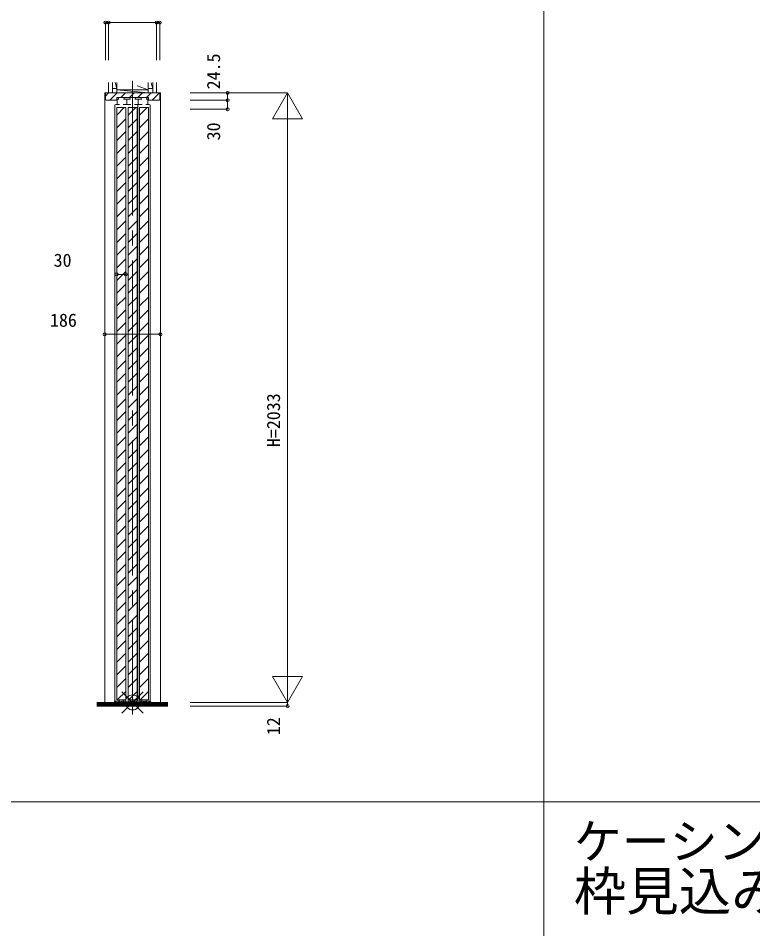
# Model space of a CAD drawing. Units: millimetres, scale not verified. Extents: x -14340 to 14341, y -10000 to 10000.
# Drawn here: x -4694 to -2243, y -7175 to -4139 of the extents above; entities that cross this region are included whole.
import ezdxf
from ezdxf.enums import TextEntityAlignment as Align

# ---------------------------------------------------------------- set-up
doc = ezdxf.new("R2010")
doc.units = ezdxf.units.MM
doc.header["$LTSCALE"] = 50
doc.linetypes.add('CHAIN2', pattern=[12, 9, -1, 1, -1])
for name, color, linetype, lineweight in [('0-0_0', 7, 'Continuous', 9), ('0-2_YKK_ZWAK', 7, 'Continuous', 9), ('0-3_YKK_11', 4, 'Continuous', 18), ('0-5_YKK_13', 1, 'Continuous', 18), ('0-6_YKK_D', 2, 'Continuous', 18)]:
    doc.layers.add(name, color=color, linetype=linetype, lineweight=lineweight)
doc.layers.add('0-1_USER1', color=7, linetype='Continuous')
doc.styles.add('ＭＳ ゴシック', font='')
doc.styles.get('ＭＳ ゴシック').set_extended_font_data('MS Gothic')

msp = doc.modelspace()

# ---------------------------------------------------------------- linework, layer by layer
at = {"layer": '0-0_0'}
for p, q in [((-2940.01, -10000), (-2940.01, 9500)), ((-14340.01, -6752.5), (14159.99, -6752.5))]:
    msp.add_line(p, q, dxfattribs=at)
at = {"layer": '0-2_YKK_ZWAK'}
for p, q in [((-4392.2, -4387.5), (-4392.2, -4353.13)), ((-4379.7, -4353.13), (-4379.7, -4387.5)), ((-4364.7, -4372.5), (-4379.7, -4372.5)), ((-4369.89, -4353.14), (-4364.7, -4372.5)), ((-4364.7, -4353.32), (-4364.7, -4387.5)), ((-4259.7, -4377.5), (-4297.3, -4363.88)), ((-4259.7, -4353.32), (-4259.7, -4387.5)), ((-4244.7, -4372.5), (-4259.7, -4372.5)), ((-4249.71, -4353.8), (-4244.7, -4372.5)), ((-4244.7, -4387.5), (-4244.7, -4353.13)), ((-4232.2, -4353.13), (-4232.2, -4387.5)), ((-4431.43, -6423.5), (-4342.2, -6423.5)), ((-4431.43, -6426.5), (-4342.2, -6426.5)), ((-4431.43, -6429.5), (-4342.2, -6429.5)), ((-4195.02, -6432.5), (-4431.43, -6432.5)), ((-4195.02, -6423.5), (-4342.2, -6423.5)), ((-4195.02, -6426.5), (-4342.2, -6426.5)), ((-4195.02, -6429.5), (-4342.2, -6429.5))]:
    msp.add_line(p, q, dxfattribs=at)
at = {"layer": '0-2_YKK_ZWAK', "linetype": 'CHAIN2'}
msp.add_line((-4312.2, -4346.93), (-4312.2, -6460.45), dxfattribs=at)
at = {"layer": '0-2_YKK_ZWAK'}
for points in [[(-4259.7, -4377.5), (-4364.7, -4377.5), (-4259.7, -4387.5)], [(-4195.02, -6420.5), (-4342.2, -6420.5), (-4431.43, -6420.5)]]:
    msp.add_lwpolyline(points, dxfattribs=at)
at = {"layer": '0-3_YKK_11'}
for p, q in [((-4402.7, -4398.04), (-4392.16, -4387.5)), ((-4392.2, -4387.5), (-4312.2, -4387.5)), ((-4387.87, -4411.5), (-4363.87, -4387.5)), ((-4359.6, -4403.1), (-4340.8, -4403.1)), ((-4359.6, -4408.2), (-4359.6, -4403.1)), ((-4351.19, -4403.1), (-4335.59, -4387.5)), ((-4340.8, -4403.1), (-4340.8, -4408.2)), ((-4322.9, -4403.1), (-4307.3, -4387.5)), ((-4321.6, -4403.1), (-4321.6, -4408.2)), ((-4320.7, -4403.1), (-4303.7, -4403.1)), ((-4312.2, -4387.5), (-4232.2, -4387.5)), ((-4302.8, -4403.1), (-4302.8, -4408.2)), ((-4294.62, -4403.1), (-4279.02, -4387.5)), ((-4283.6, -4403.1), (-4283.6, -4408.2)), ((-4266.34, -4403.1), (-4250.74, -4387.5)), ((-4246.45, -4411.5), (-4222.45, -4387.5)), ((-4373, -4411.7), (-4363.3, -4411.7)), ((-4371.2, -4426.88), (-4371.2, -6418.77)), ((-4356.4, -4426.7), (-4369, -4426.7)), ((-4344, -4426.7), (-4318.4, -4426.7)), ((-4342.8, -4408.2), (-4319.6, -4408.2)), ((-4331.2, -4408.2), (-4331.2, -4426.7)), ((-4306, -4426.7), (-4280.4, -4426.7)), ((-4304.8, -4408.2), (-4281.6, -4408.2)), ((-4295.2, -4426.88), (-4295.2, -6417.5)), ((-4293.2, -4408.2), (-4293.2, -4426.7)), ((-4268, -4426.7), (-4255.4, -4426.7)), ((-4251.4, -4411.7), (-4261.1, -4411.7)), ((-4259.6, -4411), (-4259.1, -4411.5)), ((-4253.2, -4426.88), (-4253.2, -6418.77)), ((-4365.2, -4436.5), (-4335.2, -4436.5)), ((-4365.2, -6411.5), (-4365.2, -4436.5)), ((-4365.2, -4461.91), (-4339.78, -4436.5)), ((-4335.2, -6411.5), (-4335.2, -4436.5)), ((-4335.2, -6411.5), (-4335.2, -4436.5)), ((-4327.2, -4436.5), (-4297.2, -4436.5)), ((-4327.2, -6411.5), (-4327.2, -4436.5)), ((-4327.2, -4461.91), (-4301.78, -4436.5)), ((-4297.2, -6411.5), (-4297.2, -4436.5)), ((-4297.2, -6411.5), (-4297.2, -4436.5)), ((-4289.2, -4436.5), (-4259.2, -4436.5)), ((-4289.2, -6411.5), (-4289.2, -4436.5)), ((-4289.2, -4461.91), (-4263.78, -4436.5)), ((-4259.2, -6411.5), (-4259.2, -4436.5)), ((-4365.2, -4504.34), (-4335.2, -4474.34)), ((-4327.2, -4504.34), (-4297.2, -4474.34)), ((-4289.2, -4504.34), (-4259.2, -4474.34)), ((-4365.2, -4546.77), (-4335.2, -4516.77)), ((-4327.2, -4546.77), (-4297.2, -4516.77)), ((-4289.2, -4546.77), (-4259.2, -4516.77)), ((-4365.2, -4589.19), (-4335.2, -4559.19)), ((-4327.2, -4589.19), (-4297.2, -4559.19)), ((-4289.2, -4589.19), (-4259.2, -4559.19)), ((-4365.2, -4631.62), (-4335.2, -4601.62)), ((-4327.2, -4631.62), (-4297.2, -4601.62)), ((-4289.2, -4631.62), (-4259.2, -4601.62)), ((-4365.2, -4674.05), (-4335.2, -4644.05)), ((-4327.2, -4674.05), (-4297.2, -4644.05)), ((-4289.2, -4674.05), (-4259.2, -4644.05)), ((-4365.2, -4716.47), (-4335.2, -4686.47)), ((-4327.2, -4716.47), (-4297.2, -4686.47)), ((-4289.2, -4716.47), (-4259.2, -4686.47)), ((-4365.2, -4758.9), (-4335.2, -4728.9)), ((-4327.2, -4758.9), (-4297.2, -4728.9)), ((-4289.2, -4758.9), (-4259.2, -4728.9)), ((-4365.2, -4801.33), (-4335.2, -4771.33)), ((-4327.2, -4801.33), (-4297.2, -4771.33)), ((-4289.2, -4801.33), (-4259.2, -4771.33)), ((-4365.2, -4843.75), (-4335.2, -4813.75)), ((-4327.2, -4843.75), (-4297.2, -4813.75)), ((-4289.2, -4843.75), (-4259.2, -4813.75)), ((-4365.2, -4886.18), (-4335.2, -4856.18)), ((-4327.2, -4886.18), (-4297.2, -4856.18)), ((-4289.2, -4886.18), (-4259.2, -4856.18)), ((-4365.2, -4928.61), (-4335.2, -4898.61)), ((-4327.2, -4928.61), (-4297.2, -4898.61)), ((-4289.2, -4928.61), (-4259.2, -4898.61)), ((-4365.2, -4971.03), (-4335.2, -4941.03)), ((-4327.2, -4971.03), (-4297.2, -4941.03)), ((-4289.2, -4971.03), (-4259.2, -4941.03)), ((-4365.2, -5013.46), (-4335.2, -4983.46)), ((-4327.2, -5013.46), (-4297.2, -4983.46)), ((-4289.2, -5013.46), (-4259.2, -4983.46)), ((-4365.2, -5055.88), (-4335.2, -5025.88)), ((-4327.2, -5055.88), (-4297.2, -5025.88)), ((-4289.2, -5055.88), (-4259.2, -5025.88)), ((-4365.2, -5098.31), (-4335.2, -5068.31)), ((-4327.2, -5098.31), (-4297.2, -5068.31)), ((-4289.2, -5098.31), (-4259.2, -5068.31)), ((-4365.2, -5140.74), (-4335.2, -5110.74)), ((-4327.2, -5140.74), (-4297.2, -5110.74)), ((-4289.2, -5140.74), (-4259.2, -5110.74)), ((-4365.2, -5183.16), (-4335.2, -5153.16)), ((-4327.2, -5183.16), (-4297.2, -5153.16)), ((-4289.2, -5183.16), (-4259.2, -5153.16)), ((-4365.2, -5225.59), (-4335.2, -5195.59)), ((-4327.2, -5225.59), (-4297.2, -5195.59)), ((-4289.2, -5225.59), (-4259.2, -5195.59)), ((-4365.2, -5268.02), (-4335.2, -5238.02)), ((-4327.2, -5268.02), (-4297.2, -5238.02)), ((-4289.2, -5268.02), (-4259.2, -5238.02)), ((-4365.2, -5310.44), (-4335.2, -5280.44)), ((-4327.2, -5310.44), (-4297.2, -5280.44)), ((-4289.2, -5310.44), (-4259.2, -5280.44)), ((-4365.2, -5352.87), (-4335.2, -5322.87)), ((-4327.2, -5352.87), (-4297.2, -5322.87)), ((-4289.2, -5352.87), (-4259.2, -5322.87)), ((-4365.2, -5395.3), (-4335.2, -5365.3)), ((-4327.2, -5395.3), (-4297.2, -5365.3)), ((-4289.2, -5395.3), (-4259.2, -5365.3)), ((-4365.2, -5437.72), (-4335.2, -5407.72)), ((-4327.2, -5437.72), (-4297.2, -5407.72)), ((-4289.2, -5437.72), (-4259.2, -5407.72)), ((-4365.2, -5480.15), (-4335.2, -5450.15)), ((-4327.2, -5480.15), (-4297.2, -5450.15)), ((-4289.2, -5480.15), (-4259.2, -5450.15)), ((-4365.2, -5522.58), (-4335.2, -5492.58)), ((-4327.2, -5522.58), (-4297.2, -5492.58)), ((-4289.2, -5522.58), (-4259.2, -5492.58)), ((-4365.2, -5565), (-4335.2, -5535)), ((-4327.2, -5565), (-4297.2, -5535)), ((-4289.2, -5565), (-4259.2, -5535)), ((-4365.2, -5607.43), (-4335.2, -5577.43)), ((-4327.2, -5607.43), (-4297.2, -5577.43)), ((-4289.2, -5607.43), (-4259.2, -5577.43)), ((-4365.2, -5649.85), (-4335.2, -5619.85)), ((-4327.2, -5649.85), (-4297.2, -5619.85)), ((-4289.2, -5649.85), (-4259.2, -5619.85)), ((-4365.2, -5692.28), (-4335.2, -5662.28)), ((-4327.2, -5692.28), (-4297.2, -5662.28)), ((-4289.2, -5692.28), (-4259.2, -5662.28)), ((-4365.2, -5734.71), (-4335.2, -5704.71)), ((-4327.2, -5734.71), (-4297.2, -5704.71)), ((-4289.2, -5734.71), (-4259.2, -5704.71)), ((-4365.2, -5777.13), (-4335.2, -5747.13)), ((-4327.2, -5777.13), (-4297.2, -5747.13)), ((-4289.2, -5777.13), (-4259.2, -5747.13)), ((-4365.2, -5819.56), (-4335.2, -5789.56)), ((-4327.2, -5819.56), (-4297.2, -5789.56)), ((-4289.2, -5819.56), (-4259.2, -5789.56)), ((-4365.2, -5861.99), (-4335.2, -5831.99)), ((-4327.2, -5861.99), (-4297.2, -5831.99)), ((-4289.2, -5861.99), (-4259.2, -5831.99)), ((-4365.2, -5904.41), (-4335.2, -5874.41)), ((-4327.2, -5904.41), (-4297.2, -5874.41)), ((-4289.2, -5904.41), (-4259.2, -5874.41)), ((-4365.2, -5946.84), (-4335.2, -5916.84)), ((-4327.2, -5946.84), (-4297.2, -5916.84)), ((-4289.2, -5946.84), (-4259.2, -5916.84)), ((-4365.2, -5989.27), (-4335.2, -5959.27)), ((-4327.2, -5989.27), (-4297.2, -5959.27)), ((-4289.2, -5989.27), (-4259.2, -5959.27)), ((-4365.2, -6031.69), (-4335.2, -6001.69)), ((-4327.2, -6031.69), (-4297.2, -6001.69)), ((-4289.2, -6031.69), (-4259.2, -6001.69)), ((-4365.2, -6074.12), (-4335.2, -6044.12)), ((-4327.2, -6074.12), (-4297.2, -6044.12)), ((-4289.2, -6074.12), (-4259.2, -6044.12)), ((-4365.2, -6116.54), (-4335.2, -6086.54)), ((-4327.2, -6116.54), (-4297.2, -6086.54)), ((-4289.2, -6116.54), (-4259.2, -6086.54)), ((-4365.2, -6158.97), (-4335.2, -6128.97)), ((-4327.2, -6158.97), (-4297.2, -6128.97)), ((-4289.2, -6158.97), (-4259.2, -6128.97)), ((-4365.2, -6201.4), (-4335.2, -6171.4)), ((-4327.2, -6201.4), (-4297.2, -6171.4)), ((-4289.2, -6201.4), (-4259.2, -6171.4)), ((-4365.2, -6243.82), (-4335.2, -6213.82)), ((-4327.2, -6243.82), (-4297.2, -6213.82)), ((-4289.2, -6243.82), (-4259.2, -6213.82)), ((-4365.2, -6286.25), (-4335.2, -6256.25)), ((-4327.2, -6286.25), (-4297.2, -6256.25)), ((-4289.2, -6286.25), (-4259.2, -6256.25)), ((-4365.2, -6328.68), (-4335.2, -6298.68)), ((-4327.2, -6328.68), (-4297.2, -6298.68)), ((-4289.2, -6328.68), (-4259.2, -6298.68)), ((-4365.2, -6371.1), (-4335.2, -6341.1)), ((-4327.2, -6371.1), (-4297.2, -6341.1)), ((-4289.2, -6371.1), (-4259.2, -6341.1)), ((-4363.16, -6411.5), (-4335.2, -6383.53)), ((-4325.16, -6411.5), (-4297.2, -6383.53)), ((-4287.16, -6411.5), (-4259.2, -6383.53)), ((-4372.75, -6419.83), (-4372.75, -6420.4)), ((-4370.03, -6416.29), (-4372.16, -6418.41)), ((-4358.25, -6415.7), (-4368.62, -6415.7)), ((-4367.75, -6415.7), (-4367.75, -6419)), ((-4365.2, -6411.5), (-4335.2, -6411.5)), ((-4342.05, -6415.7), (-4320.45, -6415.7)), ((-4336.75, -6419), (-4336.75, -6415.7)), ((-4327.2, -6411.5), (-4297.2, -6411.5)), ((-4325.75, -6419), (-4325.75, -6415.7)), ((-4298.69, -6419), (-4298.69, -6415.7)), ((-4289.2, -6411.5), (-4259.2, -6411.5)), ((-4287.69, -6419), (-4287.69, -6415.7)), ((-4267.8, -6418.2), (-4266.2, -6418.2)), ((-4266.2, -6415.7), (-4255.83, -6415.7)), ((-4266.2, -6418.2), (-4266.2, -6415.7)), ((-4256.7, -6415.7), (-4256.7, -6419)), ((-4254.41, -6416.29), (-4252.29, -6418.41)), ((-4251.7, -6419.83), (-4251.7, -6420.4))]:
    msp.add_line(p, q, dxfattribs=at)
for points in [[(-4402.7, -4387.5), (-4405.2, -4387.5), (-4405.2, -6420.5)], [(-4246.7, -4387.5), (-4377.7, -4387.5), (-4402.7, -4387.5), (-4402.7, -4409.5)], [(-4400.7, -4411.5), (-4365.3, -4411.5), (-4364.8, -4411), (-4364.8, -4403.1), (-4320.8, -4403.1), (-4303.6, -4403.1), (-4259.6, -4403.1), (-4259.6, -4411), (-4259.1, -4411.5), (-4223.7, -4411.5)], [(-4283.6, -4403.1), (-4264.8, -4403.1), (-4264.8, -4408.2)], [(-4221.7, -4409.5), (-4221.7, -4387.5), (-4246.7, -4387.5)], [(-4221.7, -4387.5), (-4219.2, -4387.5), (-4219.2, -6420.5)], [(-4357.6, -4408.2), (-4363.3, -4408.2), (-4363.3, -4426.7)], [(-4266.8, -4408.2), (-4261.1, -4408.2), (-4261.1, -4426.7)], [(-4254.9, -6420.5), (-4369.55, -6420.5), (-4369.55, -6417.13), (-4368.2, -6416.64)], [(-4358.25, -6415.7), (-4358.25, -6418.2), (-4356.65, -6418.2)], [(-4358.15, -6415.5), (-4356.15, -6415.5), (-4356.15, -6419.3), (-4351.95, -6419.3), (-4351.95, -6417.7)], [(-4348.55, -6417.7), (-4348.55, -6419.3), (-4344.35, -6419.3), (-4344.35, -6415.5), (-4342.35, -6415.5)], [(-4341.97, -6418.9), (-4342.73, -6416.8), (-4342.6, -6416.44), (-4342.35, -6416), (-4342.05, -6415.7)], [(-4320.45, -6415.7), (-4320.15, -6416), (-4319.9, -6416.44), (-4319.77, -6416.8), (-4320.53, -6418.9)], [(-4320.15, -6415.5), (-4318.15, -6415.5), (-4318.15, -6419.3), (-4313.95, -6419.3), (-4313.95, -6417.7)], [(-4310.55, -6417.7), (-4310.55, -6419.3), (-4306.35, -6419.3), (-4306.35, -6415.5), (-4304.35, -6415.5)], [(-4303.91, -6418.9), (-4304.68, -6416.8), (-4304.54, -6416.44), (-4304.29, -6416), (-4303.99, -6415.7), (-4282.39, -6415.7)], [(-4282.39, -6415.7), (-4282.09, -6416), (-4281.84, -6416.44), (-4281.71, -6416.8), (-4282.48, -6418.9)], [(-4282.1, -6415.5), (-4280.1, -6415.5), (-4280.1, -6419.3), (-4275.9, -6419.3), (-4275.9, -6417.7)], [(-4272.5, -6417.7), (-4272.5, -6419.3), (-4268.3, -6419.3), (-4268.3, -6415.5), (-4266.3, -6415.5)], [(-4256.24, -6416.64), (-4254.9, -6417.13), (-4254.9, -6420.54)]]:
    msp.add_lwpolyline(points, dxfattribs=at)
for centre, radius, start, end in [((-4400.7, -4409.5), 2, 180.00001, 269.99999), ((-4223.7, -4409.5), 2, 270.00001, 359.99999), ((-4370.75, -6419.83), 2, 135.00001, 180), ((-4368.62, -6417.7), 2, 90, 134.99999), ((-4350.25, -6417.7), 1.7, 359.99999, 180.00001), ((-4312.25, -6417.7), 1.7, 359.99999, 180.00001), ((-4274.2, -6417.7), 1.7, 359.99999, 180.00001), ((-4255.83, -6417.7), 2, 45.00001, 90), ((-4253.7, -6419.83), 2, 360, 44.99999)]:
    msp.add_arc(centre, radius, start, end, dxfattribs=at)
at = {"layer": '0-5_YKK_13'}
for p, q in [((-4347.55, -6455.86), (-4276.84, -6385.14)), ((-4347.55, -6385.14), (-4276.84, -6455.86))]:
    msp.add_line(p, q, dxfattribs=at)
msp.add_circle((-4312.2, -6420.5), 25, dxfattribs=at)
at = {"layer": '0-6_YKK_D'}
for p, q in [((-4402.7, -4153.13), (-4402.7, -4278.13)), ((-4392.2, -4153.13), (-4402.7, -4153.13)), ((-4392.2, -4153.13), (-4392.2, -4278.13)), ((-4392.2, -4153.13), (-4232.2, -4153.13)), ((-4232.2, -4153.13), (-4232.2, -4278.13)), ((-4232.2, -4153.13), (-4221.7, -4153.13)), ((-4221.7, -4153.13), (-4221.7, -4278.13)), ((-4120.02, -4387.5), (-3795.02, -4387.5)), ((-3845.02, -4474.1), (-3795.02, -4387.5)), ((-3795.02, -4387.5), (-3745.02, -4474.1)), ((-3795.02, -4387.5), (-3795.02, -6420.5)), ((-3995.02, -4412), (-3995.02, -4442)), ((-4120.02, -4442), (-3995.02, -4442)), ((-3845.02, -4474.1), (-3745.02, -4474.1)), ((-4365.2, -4992.78), (-4335.2, -4992.78)), ((-4405.2, -5192.78), (-4219.2, -5192.78)), ((-3845.02, -6333.9), (-3745.02, -6333.9)), ((-3845.02, -6333.9), (-3795.02, -6420.5)), ((-3795.02, -6420.5), (-3745.02, -6333.9)), ((-4120.02, -6420.5), (-3795.02, -6420.5)), ((-4120.02, -6432.5), (-3795.02, -6432.5)), ((-3795.02, -6420.5), (-3795.02, -6432.5))]:
    msp.add_line(p, q, dxfattribs=at)
msp.add_lwpolyline([(-4120.02, -4412), (-3995.02, -4412), (-3995.02, -4387.5)], dxfattribs=at)
for centre in [(-4402.7, -4153.13), (-4392.2, -4153.13), (-4232.2, -4153.13), (-4221.7, -4153.13), (-3995.02, -4387.5), (-3995.02, -4412), (-3995.02, -4442), (-4365.2, -4992.78), (-4335.2, -4992.78), (-4405.2, -5192.78), (-4219.2, -5192.78), (-3795.02, -6432.5)]:
    msp.add_circle(centre, 5, dxfattribs=at)

# ---------------------------------------------------------------- texts
at = {"layer": '0-1_USER1', "style": 'ＭＳ ゴシック'}
for s, height, p in [('ケーシングタイプ4方枠', 117.3, (-2840.01, -6977.5)), ('枠見込み148/ラウンドレール/薄敷居(シート)', 128.3, (-2840.01, -7152.5))]:
    msp.add_text(s, height=height, dxfattribs=at).set_placement(p, align=Align.BOTTOM_LEFT)
at = {"layer": '0-6_YKK_D', "style": 'ＭＳ ゴシック'}
for s, p in [('24.5', (-4007.02, -4375.75)), ('30', (-4007.02, -4545.97)), ('H=2033', (-3807.02, -5569)), ('12', (-3806.84, -6529.8))]:
    msp.add_text(s, height=43.99, rotation=90, dxfattribs=at).set_placement(p, align=Align.BOTTOM_LEFT)
for s, p in [('30', (-4575.62, -4980.78)), ('186', (-4587.91, -5180.78))]:
    msp.add_text(s, height=43.99, dxfattribs=at).set_placement(p, align=Align.BOTTOM_LEFT)

doc.saveas('drawing.dxf')
